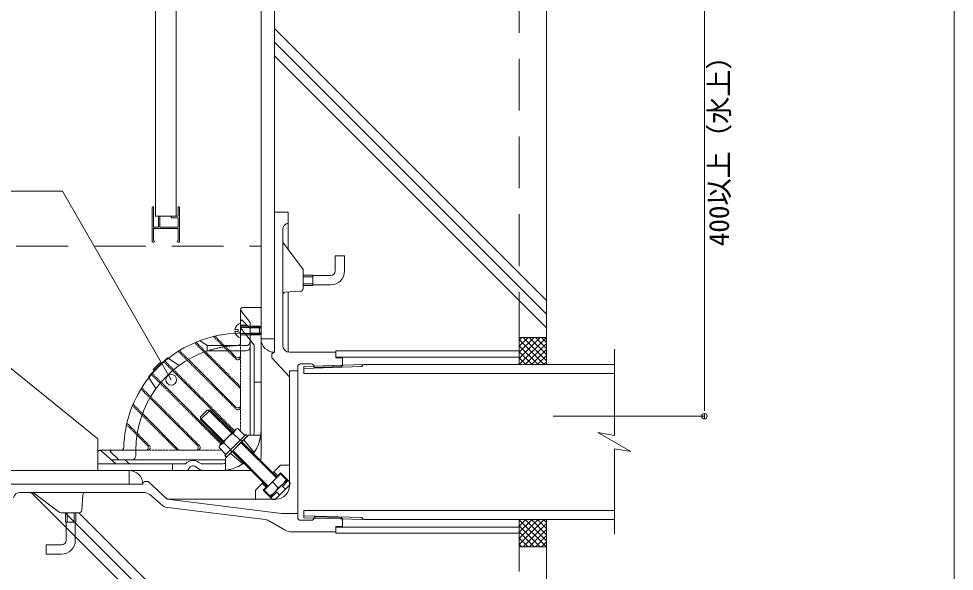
# Model space of a CAD drawing. Units: millimetres, scale not verified. Extents: x -1380 to 1380, y -955 to 955.
# Drawn here: x 212 to 900, y -424 to -18 of the extents above; entities that cross this region are included whole.
import ezdxf
from ezdxf.enums import TextEntityAlignment as Align

# ---------------------------------------------------------------- set-up
doc = ezdxf.new("R2010")
doc.units = ezdxf.units.MM
doc.header["$LTSCALE"] = 3
doc.linetypes.add('USER1', pattern=[19.05, 12.7, -6.35])
doc.linetypes.add('USER2', pattern=[0.375, 0.25, -0.125])
for name, color, linetype, lineweight in [('0-0_0', 7, 'Continuous', 9), ('0-1_HATCH', 9, 'Continuous', 18), ('0-3_KUTAI', 3, 'Continuous', 18), ('0-4_BOUSUI', 1, 'Continuous', 18), ('0-5_MOJI', 7, 'Continuous', 18), ('0-6_sunpo', 7, 'Continuous', 18), ('0-9_buhin', 2, 'Continuous', 18), ('0-A_KANAMONO', 4, 'Continuous', 18), ('0-D_HAISUI', 7, 'Continuous', 9)]:
    doc.layers.add(name, color=color, linetype=linetype, lineweight=lineweight)
doc.styles.add('ＭＳ ゴシック', font='')
doc.styles.get('ＭＳ ゴシック').set_extended_font_data('MS Gothic')

# ---------------------------------------------------------------- blocks, each defined once
blk = doc.blocks.new('_DOT')
at = {"layer": '0-0_0'}
for p, q in [((-0.5, 0), (-1, 0)), ((0.25, 0), (-0.25, 0))]:
    blk.add_line(p, q, dxfattribs=at)
blk.add_circle((0, 0), 0.25, dxfattribs=at)

msp = doc.modelspace()

# ---------------------------------------------------------------- linework, layer by layer
at = {"layer": '0-0_0', "lineweight": 18}
msp.add_lwpolyline([(900.043, -659.969), (-899.957, -659.969), (-899.957, 540.031), (900.043, 540.031)], close=True, dxfattribs=at)
at = {"layer": '0-1_HATCH'}
for p, q in [((600.043, -224.969), (400.043, -24.969)), ((600.043, -234.969), (400.043, -34.969)), ((600.043, -244.969), (400.043, -44.969)), ((580.043, -253.95), (582.025, -251.969)), ((580.043, -258.44), (586.515, -251.969)), ((580.043, -262.93), (591.005, -251.969)), ((580.043, -267.421), (595.495, -251.969)), ((580.043, -271.911), (599.985, -251.969)), ((598.375, -271.969), (580.043, -253.637)), ((600.043, -269.147), (582.866, -251.969)), ((600.043, -264.656), (587.356, -251.969)), ((600.043, -260.166), (591.846, -251.969)), ((600.043, -255.676), (596.336, -251.969)), ((593.885, -271.969), (580.043, -258.127)), ((584.475, -271.969), (600.043, -256.401)), ((588.965, -271.969), (600.043, -260.891)), ((589.395, -271.969), (580.043, -262.617)), ((584.905, -271.969), (580.043, -267.107)), ((593.456, -271.969), (600.043, -265.381)), ((580.415, -271.969), (580.043, -271.597)), ((597.946, -271.969), (600.043, -269.871)), ((515.043, -659.969), (221.043, -365.969)), ((525.043, -659.969), (246.043, -380.969)), ((535.043, -659.969), (256.043, -380.969)), ((598.375, -385.969), (580.043, -404.301)), ((593.885, -385.969), (580.043, -399.811)), ((589.395, -385.969), (580.043, -395.321)), ((584.905, -385.969), (580.043, -390.831)), ((580.415, -385.969), (580.043, -386.341)), ((580.043, -386.027), (599.985, -405.969)), ((580.043, -390.517), (595.495, -405.969)), ((600.043, -388.791), (582.866, -405.969)), ((584.475, -385.969), (600.043, -401.537)), ((588.965, -385.969), (600.043, -397.047)), ((593.456, -385.969), (600.043, -392.557)), ((597.946, -385.969), (600.043, -388.067)), ((580.043, -395.007), (591.005, -405.969)), ((600.043, -393.281), (587.356, -405.969)), ((600.043, -397.771), (591.846, -405.969)), ((580.043, -399.497), (586.515, -405.969)), ((580.043, -403.988), (582.025, -405.969)), ((600.043, -402.262), (596.336, -405.969))]:
    msp.add_line(p, q, dxfattribs=at)
at = {"layer": '0-3_KUTAI'}
for p, q in [((400.043, -159.969), (400.043, 140.031)), ((600.043, -251.969), (580.043, -251.969)), ((580.043, -261.969), (580.043, -251.969)), ((600.043, -388.067), (600.043, -659.969)), ((580.043, -395.969), (580.043, -405.969)), ((600.043, -405.969), (580.043, -405.969))]:
    msp.add_line(p, q, dxfattribs=at)
at = {"layer": '0-3_KUTAI', "linetype": 'USER1'}
for p, q in [((210.043, -184.969), (390.043, -184.969)), ((580.043, -386.027), (580.043, -659.969))]:
    msp.add_line(p, q, dxfattribs=at)
at = {"layer": '0-3_KUTAI'}
for points in [[(250.043, 150.031), (250.043, 330.031), (259.994, 341.026), (590.093, 374.036), (600.043, 365.031), (600.043, -251.969)], [(270.043, -336.469), (270.043, -326.469), (200.043, -269.969)]]:
    msp.add_lwpolyline(points, dxfattribs=at)
at = {"layer": '0-3_KUTAI', "linetype": 'USER1'}
msp.add_lwpolyline([(270.043, 140.031), (270.043, 321.931), (580.043, 352.931), (580.043, -251.969)], dxfattribs=at)
at = {"layer": '0-4_BOUSUI'}
for p, q in [((390.043, -252.969), (390.043, 100.031)), ((400.043, -252.969), (390.043, -252.969)), ((600.043, -251.969), (600.043, -271.969)), ((580.043, -266.469), (580.043, -271.969)), ((293.043, -359.969), (293.043, -349.969)), ((580.043, -391.469), (580.043, -385.969)), ((600.043, -405.969), (600.043, -385.969))]:
    msp.add_line(p, q, dxfattribs=at)
msp.add_lwpolyline([(293.043, -349.969), (200.871, -349.969), (-99.129, -299.969), (-899.957, -299.969)], dxfattribs=at)
for centre, start, end in [((400.043, -252.969), 180, 270), ((293.043, -359.969), 0, 90)]:
    msp.add_arc(centre, 10, start, end, dxfattribs=at)
at = {"layer": '0-5_MOJI'}
msp.add_lwpolyline([(193.939, -144.54), (243.939, -144.54), (323.984, -283.183)], dxfattribs=at)
msp.add_circle((323.984, -283.183), 4, dxfattribs=at)
at = {"layer": '0-6_sunpo'}
for p, q in [((716.233, 82.031), (716.233, -301.969)), ((605.043, -309.969), (716.233, -309.969))]:
    msp.add_line(p, q, dxfattribs=at)
at = {"layer": '0-9_buhin'}
msp.add_lwpolyline([(312.543, 159.231), (312.543, -162.969), (327.543, -162.969), (327.543, 159.231)], close=True, dxfattribs=at)
for points in [[(650.043, -396.731), (650.043, -333.848), (662.21, -335.993), (637.877, -321.945), (650.043, -324.09), (650.043, -260.529)], [(650.043, -271.969), (465.563, -271.969), (421.463, -273.347), (421.463, -278.569), (650.043, -278.569)], [(421.463, -274.826), (464.214, -273.49), (465.084, -271.984)], [(650.043, -385.969), (465.563, -385.969), (421.463, -384.591), (421.463, -379.369), (650.043, -379.369)], [(421.463, -383.112), (464.214, -384.448), (465.084, -385.954)]]:
    msp.add_lwpolyline(points, dxfattribs=at)
at = {"layer": '0-A_KANAMONO'}
for p, q in [((310.043, -181.669), (310.043, -156.469)), ((310.543, -155.969), (310.543, -155.969)), ((330.043, -156.469), (330.043, -181.669)), ((324.043, -163.669), (324.043, -163.269)), ((400.043, -159.969), (400.043, -262.969)), ((410.043, -167.969), (410.043, -187.302)), ((406.043, -172.868), (406.043, -257.969)), ((311.043, -181.969), (310.343, -181.969)), ((329.743, -181.969), (329.043, -181.969)), ((420.643, -201.436), (406.443, -182.502)), ((421.043, -216.098), (421.043, -202.636)), ((421.043, -207.419), (428.043, -207.419)), ((421.043, -212.519), (428.043, -212.519)), ((428.043, -206.569), (441.243, -206.569)), ((419.176, -218.093), (407.91, -218.844)), ((410.043, -218.702), (410.043, -262.868)), ((441.243, -213.369), (428.043, -213.369)), ((375.043, -244.969), (375.043, -231.469)), ((375.297, -232.304), (382.043, -240.977)), ((390.043, -229.969), (376.543, -229.969)), ((390.043, -229.969), (390.043, -319.969)), ((375.043, -239.969), (376.009, -239.003)), ((375.043, -239.969), (375.043, -257.969)), ((376.009, -239.003), (382.043, -245.469)), ((375.043, -241.569), (375.043, -252.369)), ((379.71, -242.969), (375.043, -242.969)), ((390.043, -244.794), (375.043, -244.794)), ((375.043, -244.969), (385.043, -257.826)), ((382.043, -240.977), (382.043, -251.272)), ((390.043, -243.969), (382.043, -243.969)), ((390.043, -244.969), (382.043, -244.969)), ((382.043, -245.469), (382.043, -258.969)), ((389.043, -243.794), (389.043, -250.144)), ((350.548, -257.969), (345.043, -254.371)), ((390.043, -249.144), (375.043, -249.144)), ((390.043, -248.969), (382.043, -248.969)), ((390.043, -249.969), (382.043, -249.969)), ((382.043, -250.969), (382.043, -253.969)), ((373.043, -257.969), (350.548, -257.969)), ((350.548, -261.969), (350.548, -257.969)), ((382.043, -258.969), (382.043, -323.783)), ((385.043, -257.826), (385.043, -319.215)), ((390.043, -255.969), (390.043, -339.969)), ((321.36, -267.143), (329.747, -272.702)), ((336.607, -268.248), (371.629, -303.27)), ((348.148, -262.819), (374.458, -289.128)), ((379.043, -261.969), (350.548, -261.969)), ((367.097, -261.969), (371.629, -266.501)), ((375.043, -261.969), (375.043, -265.087)), ((398.043, -263.969), (400.043, -262.969)), ((445.043, -262.969), (411.043, -262.969)), ((316.404, -271.379), (315.696, -270.672)), ((417.043, -273.469), (417.043, -384.469)), ((427.043, -271.469), (419.043, -271.469)), ((429.043, -273.469), (429.043, -274.111)), ((449.043, -273.486), (429.043, -274.111)), ((450.043, -272.454), (449.043, -273.486)), ((307.218, -281.285), (312.776, -289.672)), ((311.454, -276.329), (310.746, -275.621)), ((325.004, -276.445), (369.797, -321.237)), ((417.043, -276.469), (411.043, -276.469)), ((411.043, -276.469), (411.043, -360.969)), ((316.519, -284.93), (361.312, -329.723)), ((390.043, -284.969), (385.043, -284.969)), ((375.043, -290.542), (375.043, -301.856)), ((308.323, -296.533), (343.345, -331.555)), ((302.893, -308.074), (329.203, -334.383)), ((352.544, -305.398), (345.473, -312.469)), ((351.412, -305.398), (368.524, -322.51)), ((345.473, -311.338), (362.585, -328.45)), ((369.561, -322.547), (371.565, -319.47)), ((369.561, -322.547), (374.681, -327.667)), ((385.043, -319.969), (385.043, -319.215)), ((298.853, -323.832), (306.575, -331.555)), ((359.544, -331.49), (362.621, -329.487)), ((367.741, -334.607), (362.621, -329.487)), ((380.828, -323.783), (363.857, -340.753)), ((376.055, -328.556), (374.924, -327.425)), ((375.312, -329.298), (401.344, -355.33)), ((375.878, -328.733), (401.909, -354.764)), ((377.292, -327.318), (385.071, -336.511)), ((380.828, -323.783), (389.8, -323.783)), ((270.043, -336.469), (270.043, -349.969)), ((285.043, -334.969), (271.543, -334.969)), ((272.743, -335.569), (283.183, -344.969)), ((280.043, -334.969), (279.078, -335.934)), ((279.078, -335.934), (285.543, -341.969)), ((305.161, -334.969), (280.043, -334.969)), ((298.043, -334.969), (298.043, -338.969)), ((341.931, -334.969), (330.617, -334.969)), ((367.393, -337.218), (376.585, -344.996)), ((368.63, -335.981), (367.499, -334.849)), ((394.838, -361.835), (368.807, -335.804)), ((369.373, -335.238), (395.404, -361.269)), ((289.851, -341.969), (279.851, -341.969)), ((285.543, -341.969), (295.043, -341.969)), ((289.851, -341.969), (293.183, -344.969)), ((295.043, -341.969), (363.857, -341.969)), ((345.938, -344.969), (344.418, -343.877)), ((363.857, -340.753), (363.857, -349.725)), ((334.023, -344.969), (270.043, -344.969)), ((335.656, -349.969), (270.043, -349.969)), ((296.043, -349.969), (380.043, -349.969)), ((325.043, -344.969), (325.043, -349.969)), ((346.043, -349.969), (342.085, -347.126)), ((359.29, -344.969), (345.938, -344.969)), ((360.043, -349.969), (346.043, -349.969)), ((360.043, -344.969), (359.29, -344.969)), ((399.478, -350.919), (398.771, -351.626)), ((399.478, -350.919), (404.428, -345.969)), ((399.478, -350.919), (402.307, -353.747)), ((404.428, -345.969), (411.043, -345.969)), ((401.6, -354.454), (402.307, -353.747)), ((405.842, -361.525), (410.085, -357.283)), ((200.043, -359.969), (303.043, -359.969)), ((304.043, -357.969), (303.043, -359.969)), ((390.993, -359.404), (386.043, -364.354)), ((386.043, -364.354), (386.043, -370.951)), ((391.7, -358.697), (390.993, -359.404)), ((390.993, -359.404), (393.821, -362.232)), ((391.7, -364.354), (393.821, -362.232)), ((398.064, -370.718), (391.7, -364.354)), ((393.821, -362.232), (394.529, -361.525)), ((402.49, -362.415), (398.374, -358.299)), ((410.792, -360.818), (400.893, -370.718)), ((405.842, -361.525), (407.964, -363.647)), ((212.942, -365.969), (302.914, -365.969)), ((241.51, -380.569), (222.577, -366.369)), ((258.168, -379.102), (258.919, -367.836)), ((309.719, -368.641), (316.015, -374.488)), ((405.043, -381.469), (321.043, -370.969)), ((321.043, -370.969), (401.043, -370.969)), ((401.6, -365.768), (397.357, -370.011)), ((401.6, -365.768), (403.721, -367.889)), ((393.025, -386.013), (321.579, -377.083)), ((256.172, -380.969), (242.71, -380.969)), ((247.493, -380.969), (247.493, -387.969)), ((252.593, -380.969), (252.593, -387.969)), ((417.043, -381.469), (405.043, -381.469)), ((450.043, -385.484), (429.011, -384.827)), ((449.043, -384.452), (429.043, -383.827)), ((429.043, -383.827), (429.043, -384.469)), ((450.043, -385.484), (449.043, -384.452)), ((246.643, -387.969), (246.643, -401.169)), ((253.443, -401.169), (253.443, -387.969)), ((396.803, -387.287), (407.716, -393.618)), ((427.043, -386.469), (419.043, -386.469)), ((450.043, -385.484), (450.043, -390.969)), ((445.043, -394.969), (412.734, -394.969))]:
    msp.add_line(p, q, dxfattribs=at)
at = {"layer": '0-A_KANAMONO', "linetype": 'USER2'}
for p, q in [((355.041, -251.327), (371.629, -267.915)), ((356.189, -251.061), (367.097, -261.969)), ((341.226, -255.897), (348.148, -262.819)), ((342.222, -255.478), (374.458, -287.714)), ((375.043, -257.969), (379.043, -257.969)), ((375.043, -257.969), (375.043, -261.969)), ((329.17, -262.225), (371.629, -304.685)), ((330.042, -261.683), (336.607, -268.248)), ((375.043, -265.087), (375.043, -290.542)), ((318.623, -270.063), (325.004, -276.445)), ((319.384, -269.41), (370.504, -320.53)), ((309.484, -279.309), (360.605, -330.43)), ((310.138, -278.549), (316.519, -284.93)), ((301.757, -289.967), (308.323, -296.533)), ((302.3, -289.095), (344.759, -331.555)), ((295.553, -302.147), (327.788, -334.383)), ((295.971, -301.152), (302.893, -308.074)), ((375.043, -301.856), (375.043, -321.088)), ((291.135, -316.115), (298.853, -323.832)), ((291.402, -314.967), (307.989, -331.555)), ((330.617, -334.969), (305.161, -334.969)), ((341.931, -334.969), (361.163, -334.969))]:
    msp.add_line(p, q, dxfattribs=at)
at = {"layer": '0-A_KANAMONO'}
for points in [[(311.043, -156.469), (311.043, -170.969), (314.543, -170.969), (314.543, -163.469)], [(324.343, -162.969), (329.043, -162.969), (329.043, -156.469)], [(315.543, -163.469), (315.543, -170.969), (329.043, -170.969), (329.043, -163.969), (324.343, -163.969)], [(400.043, -159.969), (410.043, -159.969), (410.043, -167.969)], [(329.043, -180.769), (329.043, -171.969), (311.043, -171.969), (311.043, -180.769)], [(444.643, -203.169), (444.643, -191.969), (451.443, -191.969), (451.443, -203.169)], [(421.043, -206.219), (428.043, -206.219), (428.043, -213.719), (421.043, -213.719)], [(370.89, -247.689), (373.143, -247.689), (373.143, -246.249), (370.89, -246.249)], [(375.043, -243.794), (389.043, -243.794), (390.043, -244.794), (390.043, -249.144), (389.043, -250.144), (375.043, -250.144)], [(398.043, -263.969), (398.043, -266.969), (411.043, -280.969)], [(450.043, -266.969), (450.043, -272.454), (429.011, -273.111)], [(445.043, -262.969), (445.043, -266.969), (450.043, -266.969)], [(362.019, -329.016), (345.473, -312.469), (345.473, -310.348), (350.422, -305.398), (352.544, -305.398), (369.09, -321.944)], [(402.307, -353.747), (404.428, -351.626), (410.792, -357.99)], [(304.043, -357.969), (307.043, -357.969), (321.043, -370.969)], [(246.293, -380.969), (246.293, -387.969), (253.793, -387.969), (253.793, -380.969)], [(445.043, -394.969), (445.043, -390.969), (450.043, -390.969)], [(243.243, -404.569), (232.043, -404.569), (232.043, -411.369), (243.243, -411.369)]]:
    msp.add_lwpolyline(points, dxfattribs=at)
for points in [[(359.544, -331.49), (371.565, -319.47), (373.031, -319.077), (378.151, -324.197), (364.271, -338.077), (359.151, -332.957)], [(363.433, -338.915), (364.564, -340.046), (380.121, -324.49), (378.989, -323.359)], [(392.363, -364.31), (404.384, -352.289), (409.037, -356.942), (397.016, -368.963)]]:
    msp.add_lwpolyline(points, close=True, dxfattribs=at)
for centre, radius, start, end in [((310.543, -156.469), 0.5, 90, 180), ((310.543, -156.469), 0.5, 0, 90), ((329.543, -156.469), 0.5, 90, 180), ((329.543, -156.469), 0.5, 0, 90), ((315.043, -163.469), 0.5, 90, 180), ((315.043, -163.469), 0.5, 0, 90), ((324.343, -163.269), 0.3, 90, 180), ((324.343, -163.669), 0.3, 180, 270), ((411.043, -172.868), 5, 101.53696, 180), ((310.343, -181.669), 0.3, 180, 270), ((311.043, -181.369), 0.6, 270, 90), ((329.043, -181.369), 0.6, 90, 270), ((329.743, -181.669), 0.3, 270, 0), ((408.043, -181.302), 2, 180, 216.8699), ((419.043, -202.636), 2, 0, 36.8699), ((441.243, -203.169), 3.4, 270, 0), ((441.243, -203.169), 10.2, 270, 360), ((408.043, -220.84), 2, 93.81407, 180), ((419.043, -216.098), 2, 273.81407, 0), ((376.543, -231.469), 1.5, 90, 213.82211), ((376.415, -246.969), 5.571, 104.25003, 172.57486), ((376.415, -246.969), 5.571, 187.42514, 255.74997), ((373.043, -246.992), 2, 271.30229, 0), ((375.043, -334.969), 86, 91.30229, 128.25243), ((373.043, -255.969), 2, 270, 0), ((379.043, -258.969), 3, 270, 0), ((411.043, -257.969), 5, 180, 270), ((375.043, -334.969), 77, 108.549, 180), ((375.043, -334.969), 86.5, 128.36137, 141.63863), ((373.043, -265.087), 2, 225, 0), ((375.043, -334.969), 87.5, 132.70756, 137.29244), ((419.043, -273.469), 2, 90, 180), ((427.043, -273.469), 2, 0, 90), ((375.043, -334.969), 86, 141.74757, 178.69771), ((373.043, -290.542), 2, 0, 45), ((373.043, -301.856), 2, 225, 0), ((377.038, -336.964), 16.241, 117.41205, 152.58795), ((360.043, -319.969), 30, 324.59407, 0), ((360.043, -319.969), 25, 351.22458, 0), ((389.543, -327.715), 0.5, 0, 165.28767), ((271.543, -336.469), 1.5, 36.8699, 180), ((287.066, -332.969), 2, 270, 358.69771), ((305.161, -332.969), 2, 270, 45), ((330.617, -332.969), 2, 225, 270), ((341.931, -332.969), 2, 270, 45), ((343.345, -332.969), 2, 270, 45), ((295.043, -338.969), 3, 270, 0), ((340.043, -349.969), 7.5, 54.31467, 135.09913), ((380.043, -339.969), 10, 345, 0), ((334.023, -343.969), 1, 270, 315.09913), ((335.656, -348.969), 1, 270, 347.16041), ((340.043, -349.969), 3.5, 54.31467, 167.16041), ((360.043, -319.969), 30, 270, 305.40593), ((360.043, -319.969), 25, 270, 278.77542), ((367.789, -349.469), 0.5, 104.71233, 270), ((380.043, -339.969), 10, 270, 285), ((397.352, -351.267), 12.276, 294.74428, 335.25572), ((391.341, -357.277), 12.276, 294.74428, 335.25572), ((401.043, -360.969), 10, 270, 0), ((409.378, -359.404), 2, 315, 45), ((212.942, -370.969), 5, 90, 168.46304), ((221.377, -367.969), 2, 53.1301, 90), ((260.914, -367.969), 2, 90, 176.18593), ((302.914, -375.969), 10, 47.1211, 90), ((399.478, -369.303), 2, 225, 315), ((322.82, -367.16), 10, 227.1211, 262.87498), ((242.71, -378.969), 2, 233.1301, 270), ((256.172, -378.969), 2, 270, 356.18593), ((419.043, -384.469), 2, 180, 270), ((427.043, -384.469), 2, 270, 0), ((391.784, -395.936), 10, 59.87682, 82.87498), ((412.734, -384.969), 10, 239.87682, 270), ((243.243, -401.169), 3.4, 270, 0), ((243.243, -401.169), 10.2, 270, 360)]:
    msp.add_arc(centre, radius, start, end, dxfattribs=at)
at = {"layer": '0-A_KANAMONO', "linetype": 'USER2'}
for centre, radius, start, end in [((375.043, -334.969), 77, 90, 108.549), ((379.043, -254.969), 3, 270, 0), ((375.043, -334.969), 86, 128.25243, 141.74757), ((373.043, -266.501), 2, 225, 0), ((373.043, -289.128), 2, 0, 45), ((373.043, -303.27), 2, 225, 0), ((306.575, -332.969), 2, 270, 45), ((329.203, -332.969), 2, 225, 270)]:
    msp.add_arc(centre, radius, start, end, dxfattribs=at)
at = {"layer": '0-D_HAISUI'}
for points in [[(580.043, -261.969), (445.043, -261.969), (445.043, -266.469), (580.043, -266.469)], [(580.043, -395.969), (445.043, -395.969), (445.043, -391.469), (580.043, -391.469)]]:
    msp.add_lwpolyline(points, close=True, dxfattribs=at)

# ---------------------------------------------------------------- block references
at = {"layer": '0-6_sunpo', "xscale": 8, "yscale": 8, "rotation": 270}
msp.add_blockref('_DOT', (716.233, -309.969), dxfattribs=at)

# ---------------------------------------------------------------- texts
at = {"layer": '0-6_sunpo', "style": 'ＭＳ ゴシック'}
msp.add_text('400以上（水上）', height=14.66, rotation=90, dxfattribs=at).set_placement((738.705, -184.969), align=Align.BOTTOM_LEFT)

doc.saveas('drawing.dxf')
